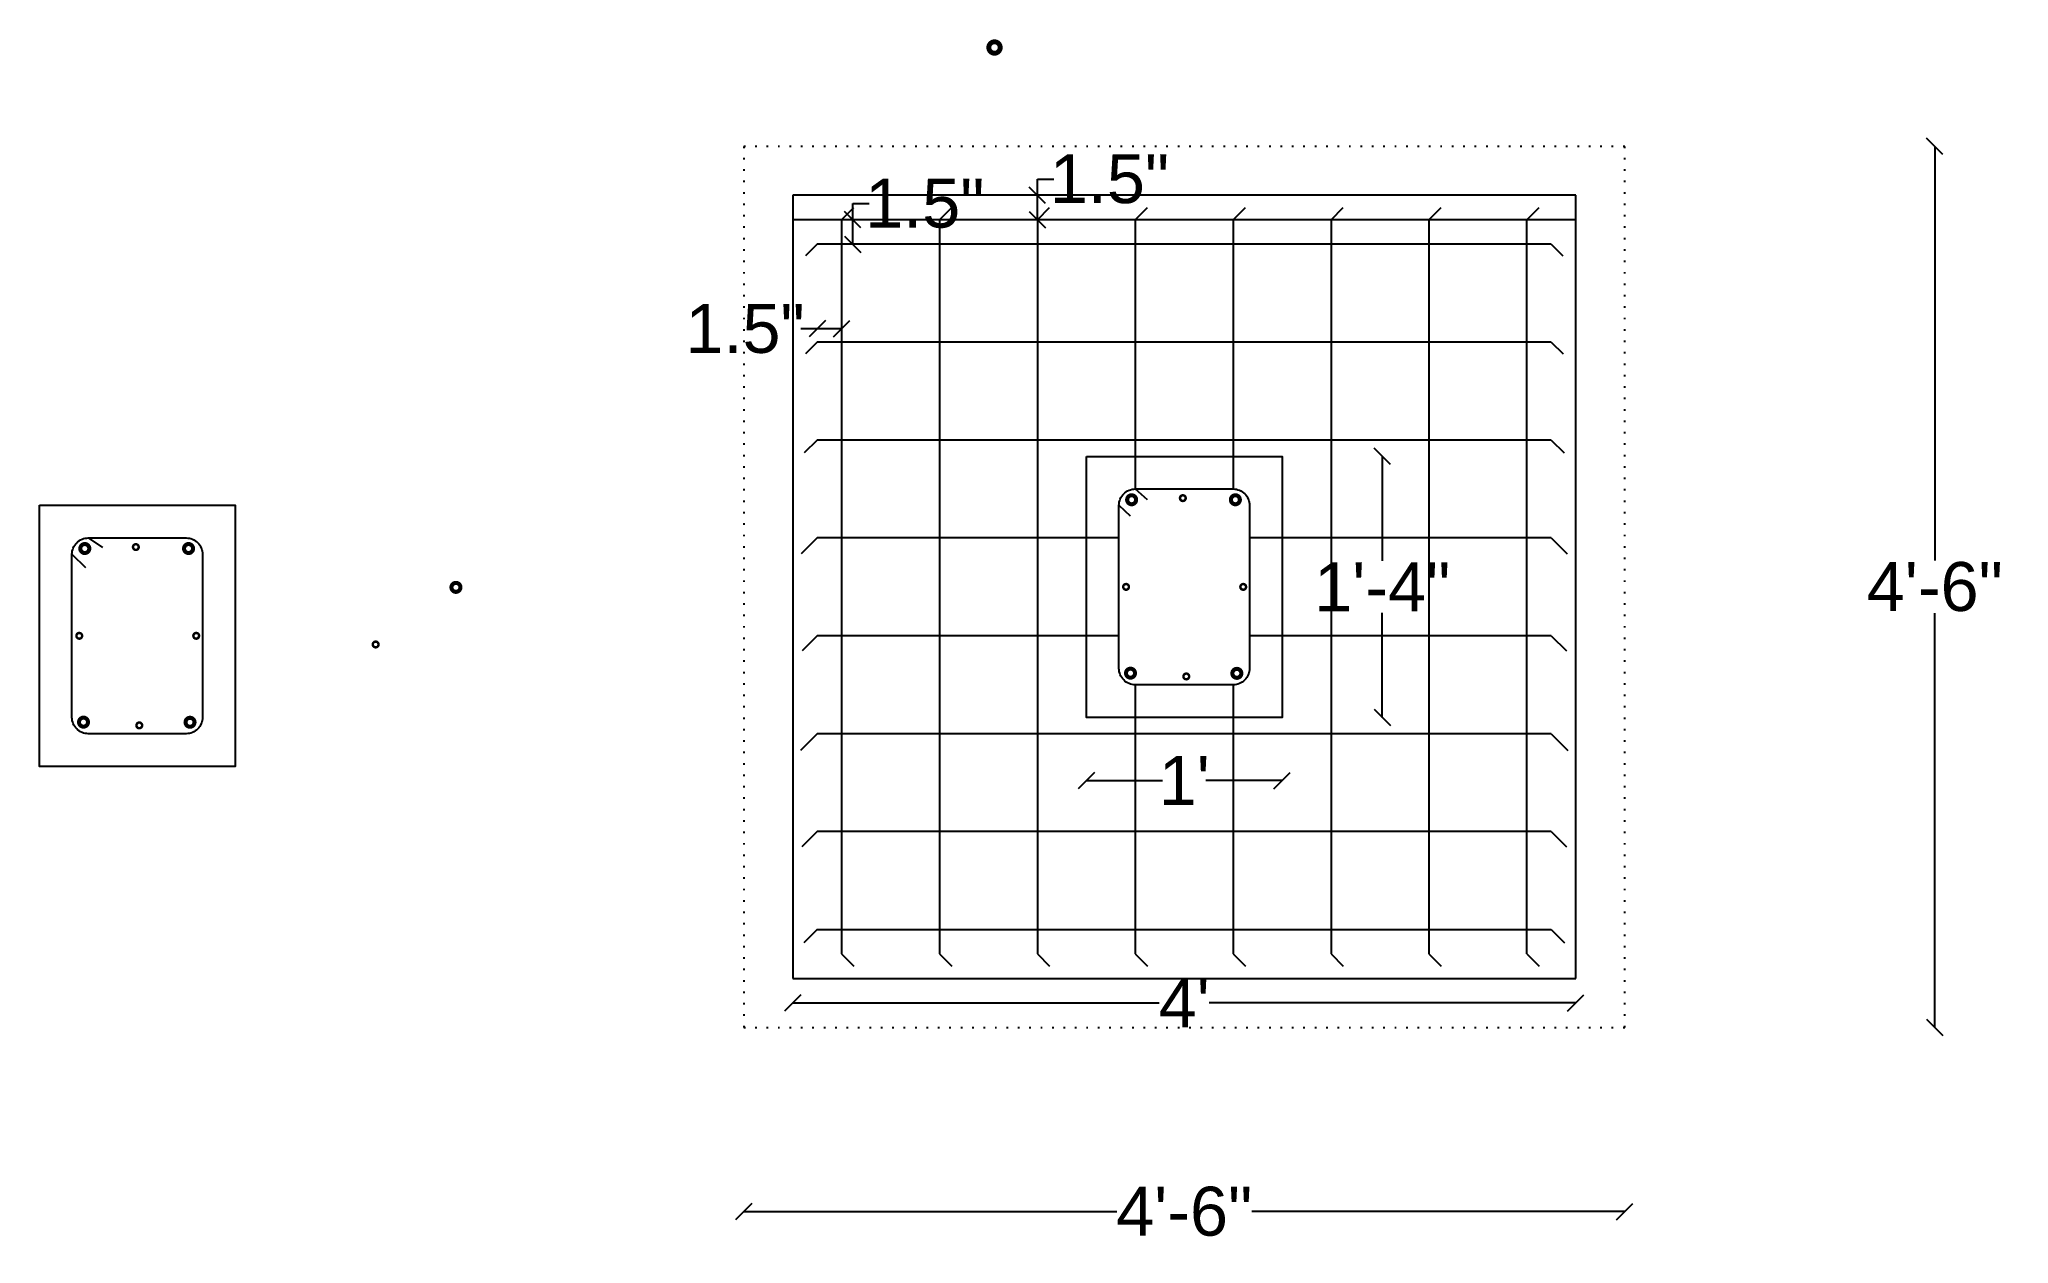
# Model space of a CAD drawing. Header units: inches. Extents: x 21 to 142, y 0 to 74.
import ezdxf

# ---------------------------------------------------------------- set-up
doc = ezdxf.new("R2010")
doc.units = ezdxf.units.IN
doc.header["$MEASUREMENT"] = 0
doc.linetypes.add('ACAD_ISO07W100', pattern=[3, 0, -3])
doc.styles.get("Standard").update_dxf_attribs({"font": 'arial.ttf'})
doc.dimstyles.get("Standard").update_dxf_attribs({"dimtxt": 3, "dimasz": 1, "dimexe": 0.18, "dimexo": 0.0625, "dimgap": 0.09, "dimtad": 0, "dimtih": 1, "dimtoh": 1, "dimdec": 1, "dimdsep": 46, "dimlunit": 3, "dimtxsty": 'Standard', "dimblk": 'OBLIQUE', "dimcen": 1, "dimse1": 1, "dimse2": 1, "dimclrd": 2, "dimadec": 0, "dimazin": 0, "dimtfac": 1, "dimtdec": 1, "dimtofl": 0, "dimtmove": 0, "dimatfit": 3, "dimfxl": 1, "dimtolj": 1, "dimtzin": 0, "dimarcsym": 0})

# ---------------------------------------------------------------- blocks, each defined once
blk = doc.blocks.new('_Oblique')
at = {"color": 0, "linetype": 'ByBlock', "lineweight": -2}
blk.add_line((-0.5, -0.5), (0.5, 0.5), dxfattribs=at)
blk = doc.blocks.new('*D3')
at = {"color": 2, "lineweight": -2, "transparency": 16777216}
for p, q in [((137.4, 67.14), (137.4, 41.76)), ((137.4, 13.14), (137.4, 38.52))]:
    blk.add_line(p, q, dxfattribs=at)
at = {"layer": 'Defpoints', "color": 0, "transparency": 16777216}
for p in [(118.39, 67.14), (118.39, 13.14), (137.4, 13.14)]:
    blk.add_point(p, dxfattribs=at)
at = {"color": 2, "lineweight": -2, "transparency": 16777216}
for p, rotation in [((137.4, 67.14), 90), ((137.4, 13.14), 270)]:
    blk.add_blockref('_Oblique', p, dxfattribs=dict(at, rotation=rotation))
at = {"color": 0, "transparency": 16777216, "insert": (137.4, 40.14), "char_height": 3, "attachment_point": 5}
blk.add_mtext('\\A1;4\'-6"', dxfattribs=at)
blk = doc.blocks.new('*D4')
at = {"color": 2, "lineweight": -2, "transparency": 16777216}
for p, q in [((64.39, 1.85), (87.25, 1.85)), ((118.39, 1.85), (95.53, 1.85))]:
    blk.add_line(p, q, dxfattribs=at)
at = {"layer": 'Defpoints', "color": 0, "transparency": 16777216}
for p in [(64.39, 13.14), (118.39, 13.14), (64.39, 1.85)]:
    blk.add_point(p, dxfattribs=at)
at = {"color": 2, "lineweight": -2, "transparency": 16777216, "rotation": 180}
blk.add_blockref('_Oblique', (64.39, 1.85), dxfattribs=at)
at = {"color": 2, "lineweight": -2, "transparency": 16777216}
blk.add_blockref('_Oblique', (118.39, 1.85), dxfattribs=at)
at = {"color": 0, "transparency": 16777216, "insert": (91.39, 1.85), "char_height": 3, "attachment_point": 5}
blk.add_mtext('\\A1;4\'-6"', dxfattribs=at)
blk = doc.blocks.new('*D5')
at = {"color": 2, "lineweight": -2, "transparency": 16777216}
for p, q in [((103.53, 48.14), (103.53, 41.74)), ((103.53, 32.14), (103.53, 38.54))]:
    blk.add_line(p, q, dxfattribs=at)
at = {"layer": 'Defpoints', "color": 0, "transparency": 16777216}
for p in [(97.39, 48.14), (97.39, 32.14), (103.53, 32.14)]:
    blk.add_point(p, dxfattribs=at)
at = {"color": 2, "lineweight": -2, "transparency": 16777216}
for p, rotation in [((103.53, 48.14), 90), ((103.53, 32.14), 270)]:
    blk.add_blockref('_Oblique', p, dxfattribs=dict(at, rotation=rotation))
at = {"color": 0, "transparency": 16777216, "insert": (103.53, 40.14), "char_height": 3, "attachment_point": 5}
blk.add_mtext('\\A1;1\'-4"', dxfattribs=at)
blk = doc.blocks.new('*D6')
at = {"color": 2, "lineweight": -2, "transparency": 16777216}
for p, q in [((85.39, 28.27), (90.06, 28.27)), ((97.39, 28.27), (92.72, 28.27))]:
    blk.add_line(p, q, dxfattribs=at)
at = {"layer": 'Defpoints', "color": 0, "transparency": 16777216}
for p in [(85.39, 32.14), (97.39, 32.14), (85.39, 28.27)]:
    blk.add_point(p, dxfattribs=at)
at = {"color": 2, "lineweight": -2, "transparency": 16777216, "rotation": 180}
blk.add_blockref('_Oblique', (85.39, 28.27), dxfattribs=at)
at = {"color": 2, "lineweight": -2, "transparency": 16777216}
blk.add_blockref('_Oblique', (97.39, 28.27), dxfattribs=at)
at = {"color": 0, "transparency": 16777216, "insert": (91.39, 28.27), "char_height": 3, "attachment_point": 5}
blk.add_mtext("\\A1;1'", dxfattribs=at)
blk = doc.blocks.new('*D7')
at = {"color": 2, "lineweight": -2, "transparency": 16777216}
for p, q in [((71.07, 62.64), (71.07, 63.64)), ((71.07, 63.64), (72.07, 63.64)), ((71.07, 61.14), (71.07, 62.64))]:
    blk.add_line(p, q, dxfattribs=at)
at = {"layer": 'Defpoints', "color": 0, "transparency": 16777216}
for p in [(70.39, 62.64), (71.07, 62.64), (70.39, 61.14)]:
    blk.add_point(p, dxfattribs=at)
at = {"color": 2, "lineweight": -2, "transparency": 16777216}
for p, rotation in [((71.07, 62.64), 90), ((71.07, 61.14), 270)]:
    blk.add_blockref('_Oblique', p, dxfattribs=dict(at, rotation=rotation))
at = {"color": 0, "transparency": 16777216, "insert": (75.49, 63.64), "char_height": 3, "attachment_point": 5}
blk.add_mtext('\\A1;1.5"', dxfattribs=at)
blk = doc.blocks.new('*D8')
at = {"color": 2, "lineweight": -2, "transparency": 16777216}
for p, q in [((82.39, 64.14), (82.39, 65.14)), ((82.39, 65.14), (83.39, 65.14)), ((82.39, 62.64), (82.39, 64.14))]:
    blk.add_line(p, q, dxfattribs=at)
at = {"layer": 'Defpoints', "color": 0, "transparency": 16777216}
for p in [(82.39, 64.14), (82.39, 64.14), (82.39, 62.64)]:
    blk.add_point(p, dxfattribs=at)
at = {"color": 2, "lineweight": -2, "transparency": 16777216}
for p, rotation in [((82.39, 64.14), 90), ((82.39, 62.64), 270)]:
    blk.add_blockref('_Oblique', p, dxfattribs=dict(at, rotation=rotation))
at = {"color": 0, "transparency": 16777216, "insert": (86.81, 65.14), "char_height": 3, "attachment_point": 5}
blk.add_mtext('\\A1;1.5"', dxfattribs=at)
blk = doc.blocks.new('*D9')
at = {"color": 2, "lineweight": -2, "transparency": 16777216}
for p, q in [((68.89, 55.96), (67.89, 55.96)), ((70.39, 55.96), (68.89, 55.96))]:
    blk.add_line(p, q, dxfattribs=at)
at = {"layer": 'Defpoints', "color": 0, "transparency": 16777216}
for p in [(68.89, 55.96), (68.89, 55.14), (70.39, 55.14)]:
    blk.add_point(p, dxfattribs=at)
at = {"color": 2, "lineweight": -2, "transparency": 16777216, "rotation": 180}
blk.add_blockref('_Oblique', (68.89, 55.96), dxfattribs=at)
at = {"color": 2, "lineweight": -2, "transparency": 16777216}
blk.add_blockref('_Oblique', (70.39, 55.96), dxfattribs=at)
at = {"color": 0, "transparency": 16777216, "insert": (64.47, 55.96), "char_height": 3, "attachment_point": 5}
blk.add_mtext('\\A1;1.5"', dxfattribs=at)
blk = doc.blocks.new('*D10')
at = {"color": 2, "lineweight": -2, "transparency": 16777216}
for p, q in [((67.39, 14.64), (89.86, 14.64)), ((115.39, 14.64), (92.92, 14.64))]:
    blk.add_line(p, q, dxfattribs=at)
at = {"layer": 'Defpoints', "color": 0, "transparency": 16777216}
for p in [(67.39, 16.14), (115.39, 16.14), (67.39, 14.64)]:
    blk.add_point(p, dxfattribs=at)
at = {"color": 2, "lineweight": -2, "transparency": 16777216, "rotation": 180}
blk.add_blockref('_Oblique', (67.39, 14.64), dxfattribs=at)
at = {"color": 2, "lineweight": -2, "transparency": 16777216}
blk.add_blockref('_Oblique', (115.39, 14.64), dxfattribs=at)
at = {"color": 0, "transparency": 16777216, "insert": (91.39, 14.64), "char_height": 3, "attachment_point": 5}
blk.add_mtext("\\A1;4'", dxfattribs=at)

msp = doc.modelspace()

# ---------------------------------------------------------------- linework, layer by layer
for p, q in [((115.39, 64.14), (67.39, 64.14)), ((67.39, 64.14), (67.39, 17.64)), ((115.39, 16.14), (115.39, 64.14)), ((115.39, 62.64), (67.39, 62.64)), ((67.39, 17.64), (67.39, 16.14)), ((67.39, 16.14), (115.39, 16.14))]:
    msp.add_line(p, q)
at = {"color": 1}
for p, q in [((70.39, 62.64), (71.14, 63.39)), ((76.39, 62.64), (77.14, 63.39)), ((82.39, 62.64), (83.14, 63.39)), ((88.39, 62.64), (89.14, 63.39)), ((94.39, 62.64), (95.14, 63.39)), ((100.39, 62.64), (101.14, 63.39)), ((106.39, 62.64), (107.14, 63.39)), ((112.39, 62.64), (113.14, 63.39)), ((70.39, 62.64), (70.39, 17.64)), ((76.39, 62.64), (76.39, 17.64)), ((82.39, 62.64), (82.39, 17.64)), ((88.39, 62.64), (88.39, 46.14)), ((94.39, 62.64), (94.39, 46.14)), ((100.39, 62.64), (100.39, 17.64)), ((106.39, 62.64), (106.39, 17.64)), ((112.39, 17.64), (112.39, 62.64)), ((68.89, 61.14), (68.18, 60.43)), ((113.89, 61.14), (68.89, 61.14)), ((113.89, 61.14), (114.6, 60.43)), ((68.89, 55.14), (68.17, 54.42)), ((113.89, 55.14), (68.89, 55.14)), ((113.89, 55.14), (114.61, 54.42)), ((68.89, 49.14), (68.1, 48.35)), ((113.89, 49.14), (68.89, 49.14)), ((113.89, 49.14), (114.68, 48.35)), ((88.39, 46.14), (89.11, 45.5)), ((87.39, 45.14), (88.08, 44.5)), ((24.21, 43.14), (25.08, 42.56)), ((68.89, 43.14), (67.91, 42.16)), ((87.39, 43.14), (68.89, 43.14)), ((113.89, 43.14), (95.39, 43.14)), ((113.89, 43.14), (114.87, 42.16)), ((23.21, 42.14), (24.03, 41.32)), ((68.89, 37.14), (67.96, 36.21)), ((87.39, 37.14), (68.89, 37.14)), ((113.89, 37.14), (95.39, 37.14)), ((113.89, 37.14), (114.82, 36.21)), ((88.39, 34.14), (88.39, 17.64)), ((94.39, 34.14), (94.39, 17.64)), ((68.89, 31.14), (67.87, 30.12)), ((113.89, 31.14), (68.89, 31.14)), ((113.89, 31.14), (114.91, 30.12)), ((68.89, 25.14), (67.94, 24.2)), ((113.89, 25.14), (68.89, 25.14)), ((113.89, 25.14), (114.83, 24.2)), ((68.89, 19.14), (68.08, 18.33)), ((68.89, 19.14), (113.89, 19.14)), ((113.89, 19.14), (114.7, 18.33)), ((70.39, 17.64), (71.14, 16.89)), ((76.39, 17.64), (77.14, 16.89)), ((82.39, 17.64), (83.14, 16.89)), ((88.39, 17.64), (89.14, 16.89)), ((94.39, 17.64), (95.14, 16.89)), ((100.39, 17.64), (101.14, 16.89)), ((106.39, 17.64), (107.14, 16.89)), ((112.39, 17.64), (113.14, 16.89))]:
    msp.add_line(p, q, dxfattribs=at)
at = {"const_width": 0.3}
msp.add_lwpolyline([(79.41, 73.2, 1), (80.11, 73.2, 1)], format="xyb", close=True, dxfattribs=at)
at = {"linetype": 'ACAD_ISO07W100', "ltscale": 0.2}
msp.add_lwpolyline([(64.39, 13.14), (118.39, 13.14), (118.39, 67.14), (64.39, 67.14)], close=True, dxfattribs=at)
for points in [[(85.39, 48.14), (97.39, 48.14), (97.39, 32.14), (85.39, 32.14)], [(85.39, 48.14), (97.39, 48.14), (97.39, 32.14), (85.39, 32.14)], [(21.21, 45.14), (33.21, 45.14), (33.21, 29.14), (21.21, 29.14)]]:
    msp.add_lwpolyline(points, close=True)
at = {"color": 1}
for points in [[(88.39, 46.14), (94.39, 46.14, -0.414214), (95.39, 45.14), (95.39, 35.14, -0.414214), (94.39, 34.14), (88.39, 34.14, -0.414214), (87.39, 35.14), (87.39, 45.14, -0.414214)], [(88.39, 46.14), (94.39, 46.14, -0.414214), (95.39, 45.14), (95.39, 35.14, -0.414214), (94.39, 34.14), (88.39, 34.14, -0.414214), (87.39, 35.14), (87.39, 45.14, -0.414214)], [(24.21, 43.14), (30.21, 43.14, -0.414214), (31.21, 42.14), (31.21, 32.14, -0.414214), (30.21, 31.14), (24.21, 31.14, -0.414214), (23.21, 32.14), (23.21, 42.14, -0.414214)]]:
    msp.add_lwpolyline(points, format="xyb", close=True, dxfattribs=at)
at = {"color": 40, "true_color": 0xf8d731, "const_width": 0.25}
for points in [[(87.89, 45.48, 1), (88.44, 45.48, 1)], [(94.25, 45.48, 1), (94.8, 45.48, 1)], [(23.72, 42.49, 1), (24.27, 42.49, 1)], [(30.08, 42.49, 1), (30.63, 42.49, 1)], [(87.82, 34.85, 1), (88.37, 34.85, 1)], [(94.34, 34.84, 1), (94.89, 34.84, 1)], [(23.64, 31.85, 1), (24.19, 31.85, 1)], [(30.17, 31.84, 1), (30.72, 31.84, 1)]]:
    msp.add_lwpolyline(points, format="xyb", close=True, dxfattribs=at)
at = {"color": 1, "const_width": 0.15}
for points in [[(91.13, 45.58, 1), (91.48, 45.58, 1)], [(26.95, 42.58, 1), (27.3, 42.58, 1)], [(87.65, 40.14, 1), (88, 40.14, 1)], [(94.83, 40.14, 1), (95.18, 40.14, 1)], [(23.48, 37.14, 1), (23.83, 37.14, 1)], [(30.65, 37.14, 1), (31, 37.14, 1)], [(91.34, 34.65, 1), (91.69, 34.65, 1)], [(27.16, 31.65, 1), (27.51, 31.65, 1)]]:
    msp.add_lwpolyline(points, format="xyb", close=True, dxfattribs=at)
at = {"color": 7, "true_color": 0xffffff}
for points, const_width in [([(46.47, 40.11, 1), (47.02, 40.11, 1)], 0.25), ([(41.65, 36.61, 1), (42, 36.61, 1)], 0.15)]:
    msp.add_lwpolyline(points, format="xyb", close=True, dxfattribs=dict(at, const_width=const_width))

# ---------------------------------------------------------------- dimensions: what is measured, and where the dimension line sits
for base, p1, p2, picture, middle in [((137.4, 13.14), (118.39, 67.14), (118.39, 13.14), '*D3', (137.4, 40.14)), ((82.39, 64.14), (82.39, 62.64), (82.39, 64.14), '*D8', (86.81, 65.14)), ((71.07, 62.64), (70.39, 61.14), (70.39, 62.64), '*D7', (75.49, 63.64)), ((103.53, 32.14), (97.39, 48.14), (97.39, 32.14), '*D5', (103.53, 40.14))]:
    dim = msp.add_linear_dim(base=base, p1=p1, p2=p2, angle=90, dimstyle='Standard')
    dim.commit()
    dim.dimension.update_dxf_attribs({"geometry": picture, "text_midpoint": middle})
for base, p1, p2, picture, middle in [((68.89, 55.96), (70.39, 55.14), (68.89, 55.14), '*D9', (64.47, 55.96)), ((85.39, 28.27), (97.39, 32.14), (85.39, 32.14), '*D6', (91.39, 28.27)), ((64.39, 1.85), (118.39, 13.14), (64.39, 13.14), '*D4', (91.39, 1.85))]:
    dim = msp.add_linear_dim(base=base, p1=p1, p2=p2, dimstyle='Standard')
    dim.commit()
    dim.dimension.update_dxf_attribs({"geometry": picture, "text_midpoint": middle})
dim = msp.add_linear_dim(base=(67.39, 14.64), p1=(115.39, 16.14), p2=(67.39, 16.14), dimstyle='Standard')
dim.commit()
dim.dimension.update_dxf_attribs({"geometry": '*D10', "text_midpoint": (91.39, 14.64), "dimtype": 160})

doc.saveas('drawing.dxf')
